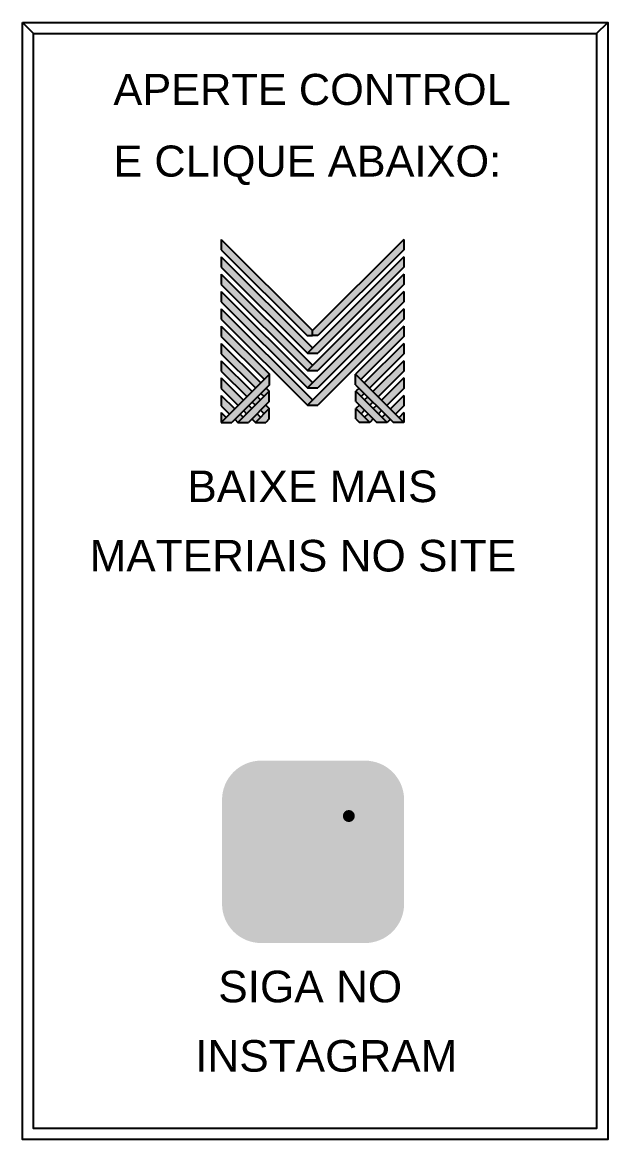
# Model space of a CAD drawing. Header units: millimetres. Extents: x 5537 to 25002, y 8409 to 18291.
# Drawn here: x 19932 to 25002, y 8620 to 18291 of the extents above; entities that cross this region are included whole.
import ezdxf

# ---------------------------------------------------------------- set-up
doc = ezdxf.new("R2010")
doc.units = ezdxf.units.MM
for name, color, linetype in [('BUCHA DE PASSAGEM', 20, 'Continuous'), ('logo01', 10, 'Continuous'), ('logo02', 250, 'Continuous')]:
    doc.layers.add(name, color=color, linetype=linetype)
doc.styles.get("Standard").update_dxf_attribs({"font": 'arial.ttf'})

# ---------------------------------------------------------------- blocks, each defined once
blk = doc.blocks.new('MESH')
at = {"layer": 'logo01'}
h = blk.add_hatch(color=256, dxfattribs=at)
h.dxf.hatch_style = 1
h.paths.add_polyline_path([(30046, 14087), (30046, 13835), (32119, 11769), (32248, 11769), (32248, 11893)])
h.paths.add_polyline_path([(30046, 13670), (30046, 13418), (32121, 11349), (32248, 11475)])
h.paths.add_polyline_path([(30046, 13253), (30046, 13001), (32121, 10932), (32248, 11058)])
h.paths.add_polyline_path([(30046, 12835), (30046, 12583), (32121, 10515), (32248, 10641)])
h.paths.add_polyline_path([(30046, 12418), (30046, 12166), (32121, 10097), (32248, 10223)])
h.paths.add_polyline_path([(30046, 12001), (30046, 11749), (31084, 10714), (31211, 10840)])
h.paths.add_polyline_path([(30046, 11583), (30046, 11331), (30875, 10505), (31001, 10631)])
h.paths.add_polyline_path([(30046, 11166), (30046, 10914), (30666, 10296), (30792, 10422)])
h.paths.add_polyline_path([(30046, 10749), (30046, 10497), (30456, 10088), (30583, 10214)])
h.paths.add_polyline_path([(30046, 10331), (30046, 10079), (30247, 9879), (30373, 10005)])
h.paths.add_polyline_path([(30164, 9796), (30046, 9914), (30046, 9679)])
h.paths.add_polyline_path([(30574, 9805), (30500, 9879), (30373, 9753), (30448, 9679)])
h.paths.add_polyline_path([(30784, 10013), (30709, 10088), (30583, 9962), (30657, 9887)])
h.paths.add_polyline_path([(30993, 9805), (30910, 9887), (30784, 9761), (30867, 9679)])
h.paths.add_polyline_path([(30993, 10222), (30918, 10296), (30792, 10170), (30867, 10096)])
h.paths.add_polyline_path([(31119, 10096), (30993, 9970), (31076, 9887), (31202, 10013)])
h.paths.add_polyline_path([(31202, 10431), (31128, 10505), (31001, 10379), (31076, 10305)], flags=17)
h.paths.add_polyline_path([(33284, 10840), (33284, 10588), (34196, 9679), (34449, 9679)])
h.paths.add_polyline_path([(33293, 10431), (33293, 10179), (33794, 9679), (34047, 9679)])
h.paths.add_polyline_path([(33293, 10013), (33293, 9761), (33376, 9679), (33628, 9679)], flags=17)
at = {"layer": 'logo02'}
h = blk.add_hatch(color=256, dxfattribs=at)
h.dxf.hatch_style = 1
h.paths.add_polyline_path([(34449, 13835), (34449, 14087), (32248, 11893), (32248, 11769), (32376, 11769)])
h.paths.add_polyline_path([(34449, 13418), (34449, 13670), (32121, 11349), (32374, 11349)])
h.paths.add_polyline_path([(34449, 13001), (34449, 13253), (32121, 10932), (32374, 10932)])
h.paths.add_polyline_path([(34449, 12583), (34449, 12835), (32121, 10515), (32374, 10515)])
h.paths.add_polyline_path([(34449, 12166), (34449, 12418), (32121, 10097), (32374, 10097)])
h.paths.add_polyline_path([(34449, 11749), (34449, 12001), (33284, 10840), (33411, 10714)], flags=17)
h.paths.add_polyline_path([(34449, 11331), (34449, 11583), (33494, 10631), (33620, 10505)], flags=17)
h.paths.add_polyline_path([(34449, 10914), (34449, 11166), (33703, 10422), (33829, 10296)], flags=17)
h.paths.add_polyline_path([(34449, 10497), (34449, 10749), (33912, 10214), (34039, 10088)])
h.paths.add_polyline_path([(34449, 10331), (34122, 10005), (34248, 9879), (34449, 10079)])
h.paths.add_polyline_path([(33577, 10296), (33502, 10222), (33628, 10096), (33703, 10170)])
h.paths.add_polyline_path([(33367, 10505), (33293, 10431), (33419, 10305), (33494, 10379)], flags=17)
h.paths.add_polyline_path([(33376, 10096), (33293, 10013), (33419, 9887), (33502, 9970)])
h.paths.add_polyline_path([(33786, 10088), (33711, 10013), (33838, 9887), (33912, 9962)])
h.paths.add_polyline_path([(33585, 9887), (33502, 9805), (33628, 9679), (33711, 9761)])
h.paths.add_polyline_path([(33995, 9879), (33921, 9805), (34047, 9679), (34122, 9753)])
h.paths.add_polyline_path([(34449, 9914), (34331, 9796), (34449, 9679)])
h.paths.add_polyline_path([(31202, 10013), (30867, 9679), (31119, 9679), (31202, 9761)], flags=17)
h.paths.add_polyline_path([(31202, 10179), (31202, 10431), (30448, 9679), (30701, 9679)])
h.paths.add_polyline_path([(31211, 10588), (31211, 10840), (30046, 9679), (30299, 9679)])
at = {"layer": 'logo01'}
for p, q in [((30046, 14087), (30046, 13835)), ((30046, 14087), (32248, 11893)), ((30046, 13835), (32119, 11769)), ((30046, 13670), (30046, 13418)), ((30046, 13670), (32248, 11475)), ((30046, 13418), (32121, 11349)), ((30046, 13253), (30046, 13001)), ((30046, 13253), (32248, 11058)), ((30046, 13001), (32121, 10932)), ((30046, 12835), (30046, 12583)), ((30046, 12835), (32248, 10641)), ((30046, 12583), (32121, 10515)), ((30046, 12418), (30046, 12166)), ((30046, 12418), (32248, 10223)), ((30046, 12166), (32121, 10097)), ((30046, 12001), (30046, 11749)), ((30046, 12001), (31211, 10840)), ((30046, 11749), (31084, 10714)), ((30046, 11583), (30046, 11331)), ((30046, 11583), (31001, 10631)), ((32119, 11769), (32248, 11769)), ((30046, 11331), (30875, 10505)), ((30046, 11166), (30046, 10914)), ((30046, 11166), (30792, 10422)), ((30046, 10914), (30666, 10296)), ((33284, 10840), (34449, 9679)), ((33284, 10588), (33284, 10840)), ((30046, 10749), (30046, 10497)), ((30046, 10749), (30583, 10214)), ((31128, 10505), (31202, 10431)), ((33284, 10588), (34196, 9679)), ((30046, 10497), (30456, 10088)), ((30046, 10331), (30046, 10079)), ((30046, 10331), (30373, 10005)), ((30918, 10296), (30993, 10222)), ((31001, 10379), (31076, 10305)), ((33293, 10431), (34047, 9679)), ((33293, 10179), (33293, 10431)), ((30046, 10079), (30247, 9879)), ((30583, 9962), (30657, 9887)), ((30709, 10088), (30784, 10013)), ((30792, 10170), (30867, 10096)), ((30993, 9970), (31076, 9887)), ((31119, 10096), (31202, 10013)), ((33293, 10179), (33794, 9679)), ((33293, 10013), (33628, 9679)), ((33293, 9761), (33293, 10013)), ((30046, 9914), (30046, 9679)), ((30046, 9914), (30164, 9796)), ((30373, 9753), (30448, 9679)), ((30500, 9879), (30574, 9805)), ((30784, 9761), (30867, 9679)), ((30910, 9887), (30993, 9805)), ((33293, 9761), (33376, 9679)), ((33628, 9679), (33376, 9679)), ((34047, 9679), (33794, 9679)), ((34449, 9679), (34196, 9679))]:
    blk.add_line(p, q, dxfattribs=at)
at = {"layer": 'logo02'}
for p, q in [((34449, 14087), (32248, 11893)), ((34449, 14087), (34449, 13835)), ((34449, 13835), (32376, 11769)), ((34449, 13670), (32121, 11349)), ((34449, 13670), (34449, 13418)), ((34449, 13253), (32121, 10932)), ((34449, 13418), (32374, 11349)), ((34449, 13253), (34449, 13001)), ((34449, 13001), (32374, 10932)), ((34449, 12835), (32121, 10515)), ((34449, 12835), (34449, 12583)), ((34449, 12418), (32121, 10097)), ((34449, 12583), (32374, 10515)), ((34449, 12418), (34449, 12166)), ((34449, 12166), (32374, 10097)), ((32248, 11769), (32248, 11893)), ((34449, 12001), (33284, 10840)), ((34449, 12001), (34449, 11749)), ((32376, 11769), (32248, 11769)), ((34449, 11749), (33411, 10714)), ((34449, 11583), (33494, 10631)), ((34449, 11583), (34449, 11331)), ((32121, 11349), (32374, 11349)), ((34449, 11331), (33620, 10505)), ((34449, 11166), (33703, 10422)), ((34449, 11166), (34449, 10914)), ((31211, 10840), (30046, 9679)), ((31211, 10588), (31211, 10840)), ((32121, 10932), (32374, 10932)), ((34449, 10914), (33829, 10296)), ((31211, 10588), (30299, 9679)), ((32121, 10515), (32374, 10515)), ((33367, 10505), (33293, 10431)), ((34449, 10749), (33912, 10214)), ((34449, 10749), (34449, 10497)), ((31202, 10431), (30448, 9679)), ((31202, 10179), (31202, 10431)), ((33494, 10379), (33419, 10305)), ((33577, 10296), (33502, 10222)), ((34449, 10497), (34039, 10088)), ((34449, 10331), (34122, 10005)), ((34449, 10331), (34449, 10079)), ((31202, 10179), (30701, 9679)), ((31202, 10013), (30867, 9679)), ((31202, 9761), (31202, 10013)), ((32121, 10097), (32374, 10097)), ((33376, 10096), (33293, 10013)), ((33502, 9970), (33419, 9887)), ((33703, 10170), (33628, 10096)), ((33786, 10088), (33711, 10013)), ((33912, 9962), (33838, 9887)), ((34449, 10079), (34248, 9879)), ((31202, 9761), (31119, 9679)), ((33585, 9887), (33502, 9805)), ((33711, 9761), (33628, 9679)), ((33995, 9879), (33921, 9805)), ((34122, 9753), (34047, 9679)), ((34449, 9914), (34331, 9796)), ((34449, 9914), (34449, 9679)), ((30046, 9679), (30299, 9679)), ((30448, 9679), (30701, 9679)), ((30867, 9679), (31119, 9679))]:
    blk.add_line(p, q, dxfattribs=at)

msp = doc.modelspace()

# ---------------------------------------------------------------- hatches: boundary and pattern name
at = {"layer": 'BUCHA DE PASSAGEM'}
h = msp.add_hatch(color=18, dxfattribs=at)
h.dxf.hatch_style = 1
h.paths.add_polyline_path([(22900.3, 11900.5), (22000.6, 11900.5, 0.414214), (21661.9, 11561.8), (21661.9, 10660.3, 0.414214), (22000.6, 10321.6), (22900.3, 10321.6, 0.414214), (23239, 10660.3), (23239, 11561.8, 0.414214)])
h.paths.add_polyline_path([(22231.7, 11681.1), (22669.2, 11681.1, -0.414214), (23019.6, 11330.8), (23019.6, 10891.3, -0.414214), (22669.2, 10541), (22231.7, 10541, -0.414214), (21881.3, 10891.3), (21881.3, 11330.8, -0.414214)], flags=16)
h.paths.add_polyline_path([(22231.7, 11577), (22669.2, 11577, -0.414214), (22915.5, 11330.8), (22915.5, 10891.3, -0.414214), (22669.2, 10645.1), (22231.7, 10645.1, -0.414214), (21985.4, 10891.3), (21985.4, 11330.8, -0.414214)], flags=0)
h.paths.add_polyline_path([(22718.5, 11111.1, -1), (22182.4, 11111.1, -1)], flags=0)
h.paths.add_polyline_path([(22614.4, 11111.1, -1), (22286.5, 11111.1, -1)], flags=0)
h.paths.add_polyline_path([(22812.1, 11421, -1), (22708, 11421, -1)], flags=0)
h.paths.add_polyline_path([(22669.2, 11577), (22231.7, 11577, 0.414214), (21985.4, 11330.8), (21985.4, 10891.3, 0.414214), (22231.7, 10645.1), (22669.2, 10645.1, 0.414214), (22915.5, 10891.3), (22915.5, 11330.8, 0.414214)], flags=0)
h.paths.add_polyline_path([(22286.5, 11111.1, 1), (22614.4, 11111.1, 1)], flags=0)
h = msp.add_hatch(color=0, dxfattribs=at)
h.dxf.hatch_style = 1
h.paths.add_polyline_path([(22231.7, 11681.1, 0.414214), (21881.3, 11330.8), (21881.3, 10891.3, 0.414214), (22231.7, 10541), (22669.2, 10541, 0.414214), (23019.6, 10891.3), (23019.6, 11330.8, 0.414214), (22669.2, 11681.1)])
h.paths.add_polyline_path([(22812.1, 11421, -1), (22708, 11421, -1)], flags=16)
h.paths.add_polyline_path([(22718.5, 11111.1, -1), (22182.4, 11111.1, -1)], flags=16)
h.paths.add_polyline_path([(22614.4, 11111.1, -1), (22286.5, 11111.1, -1)], flags=0)
h = msp.add_hatch(color=18, dxfattribs=at)
h.dxf.hatch_style = 1
h.paths.add_polyline_path([(22669.2, 11577), (22231.7, 11577, 0.414214), (21985.4, 11330.8), (21985.4, 10891.3, 0.414214), (22231.7, 10645.1), (22669.2, 10645.1, 0.414214), (22915.5, 10891.3), (22915.5, 11330.8, 0.414214)])
h.paths.add_polyline_path([(22718.5, 11111.1, -1), (22182.4, 11111.1, -1)], flags=16)
h.paths.add_polyline_path([(22614.4, 11111.1, -1), (22286.5, 11111.1, -1)], flags=0)
h.paths.add_polyline_path([(22708, 11421, -1), (22812.1, 11421, -1)], flags=16)
h.paths.add_polyline_path([(22614.4, 11111.1, 1), (22286.5, 11111.1, 1)], flags=0)
h = msp.add_hatch(color=0, dxfattribs=at)
h.dxf.hatch_style = 1
h.paths.add_polyline_path([(22812.1, 11421, 1), (22708, 11421, 1)])
h = msp.add_hatch(color=0, dxfattribs=at)
h.dxf.hatch_style = 1
h.paths.add_polyline_path([(22182.4, 11111.1, 1), (22718.5, 11111.1, 1)])
h.paths.add_polyline_path([(22614.4, 11111.1, -1), (22286.5, 11111.1, -1)], flags=16)
h = msp.add_hatch(color=18, dxfattribs=at)
h.dxf.hatch_style = 1
h.paths.add_polyline_path([(22286.5, 11111.1, 1), (22614.4, 11111.1, 1)])

# ---------------------------------------------------------------- linework, layer by layer
for p, q in [((20029, 18194.4), (19932, 18291.4)), ((24905.2, 18194.4), (25002.2, 18291.4))]:
    msp.add_line(p, q, dxfattribs=at)
for points in [[(19932, 18291.4), (25002.2, 18291.4), (25002.2, 8619.6), (19932, 8619.6)], [(20029, 18194.4), (24905.2, 18194.4), (24905.2, 8716.6), (20029, 8716.6)]]:
    msp.add_lwpolyline(points, close=True, dxfattribs=at)

# ---------------------------------------------------------------- block references
at = {"xscale": 0.359231027737104, "yscale": 0.359231027737104, "zscale": 0.359231027737104}
msp.add_blockref('MESH', (10862.2, 11351.4), dxfattribs=at)

# ---------------------------------------------------------------- texts
at = {"layer": 'BUCHA DE PASSAGEM'}
for s, height, p in [('APERTE CONTROL', 268.749, (20720.9, 17576.5)), ('E CLIQUE ABAIXO:', 268.749, (20720.9, 16956.2)), ('BAIXE MAIS', 273.59, (21361.6, 14138.3)), ('MATERIAIS NO SITE', 273.588, (20514.3, 13537.9)), ('SIGA NO', 273.59, (21629.3, 9808.3)), ('INSTAGRAM', 273.59, (21429, 9207.9))]:
    msp.add_text(s, height=height, dxfattribs=at).set_placement(p)

doc.saveas('drawing.dxf')
